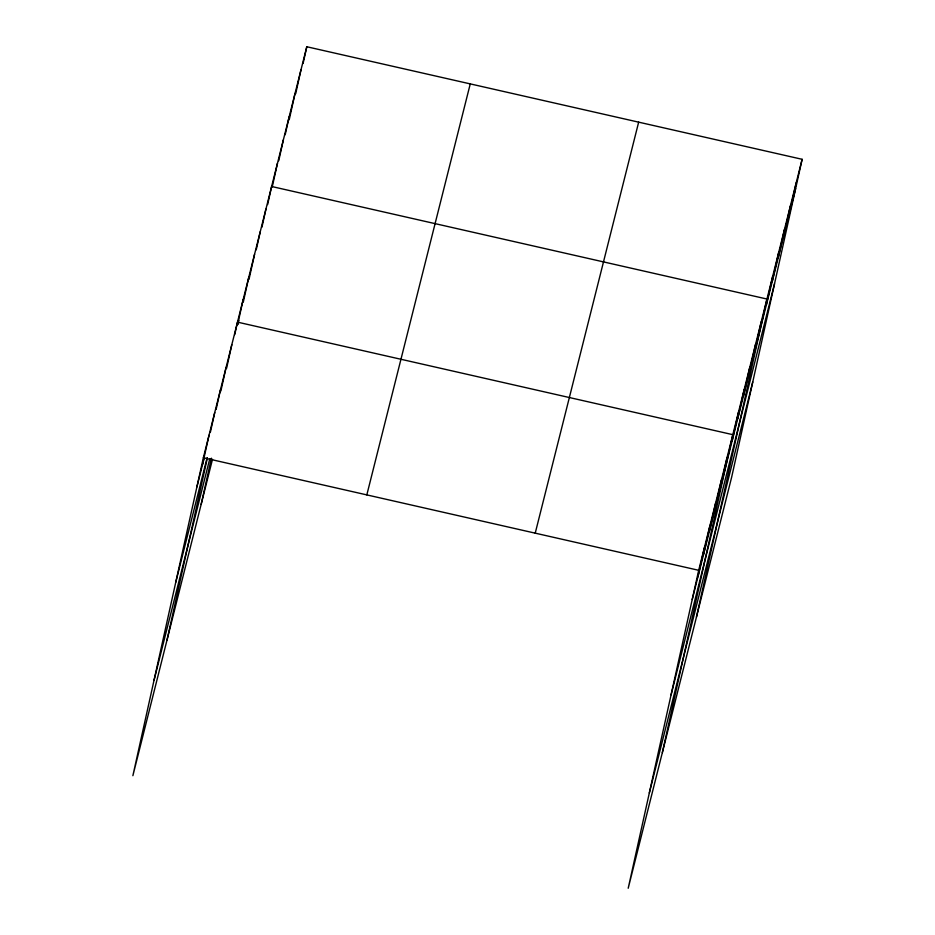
<?xml version="1.0" encoding="UTF-8"?>
<svg xmlns="http://www.w3.org/2000/svg" width="935" height="935" viewBox="0 0 935 935"><rect width="100%" height="100%" fill="white"/><g stroke="black" fill="none" stroke-linecap="round" stroke-linejoin="round"><path stroke-width="1.4" d="M802.125 159.301L698.69 570.303L628.203 888.25L731.637 477.247L802.125 159.301L306.797 46.75L203.362 457.753L132.875 775.699L212.514 459.225M202.568 464.391L209.054 435.149M210.422 432.04L214.734 412.545M216.114 409.425L220.426 389.942M220.87 391.005L226.118 367.338M226.562 368.402L231.81 344.734M167.014 640.066L207.406 457.846M234.72 334.648L237.49 322.131L732.818 434.67L662.342 752.617M237.63 324.574L243.182 299.516M243.322 301.97L248.874 276.912M249.002 279.366L254.565 254.308M256.237 249.797L260.246 231.705M261.929 227.193L265.937 209.101M201.142 504.433L211.392 458.197M267.62 204.59L271.629 186.497L766.957 299.036L696.47 616.983M272.249 186.871L277.485 163.204M278.724 160.797L283.352 139.911M285.198 134.722L289.207 116.618M289.207 119.785L295.074 93.336M295.694 93.71L300.93 70.043M303.092 63.451L306.797 46.75M697.896 576.93L704.382 547.7M703.587 554.326L710.074 525.096M709.279 531.723L715.754 502.492M714.959 509.119L721.446 479.889M720.651 486.516L727.138 457.273M732.035 441.297L738.51 412.066M737.715 418.693L744.202 389.463M743.407 396.089L749.893 366.859M749.099 373.486L755.573 344.255M754.79 350.882L761.265 321.652M766.338 304.985L772.813 275.755M772.193 281.692L778.68 252.462M778.06 258.399L784.535 229.168M783.916 235.117L790.402 205.875M789.783 211.824L796.258 182.594M196.876 486.995L204.344 457.32M237.77 324.515L238.834 320.273M175.757 582.271L207.044 457.94M153.994 680.423L209.814 458.606M366.824 494.895L470.258 83.893M535.229 533.16L638.663 122.158M692.204 599.545L795.638 188.531M671.085 694.81L774.519 283.808M649.322 792.973L752.757 381.971M203.362 457.753L698.69 570.303"/></g></svg>
